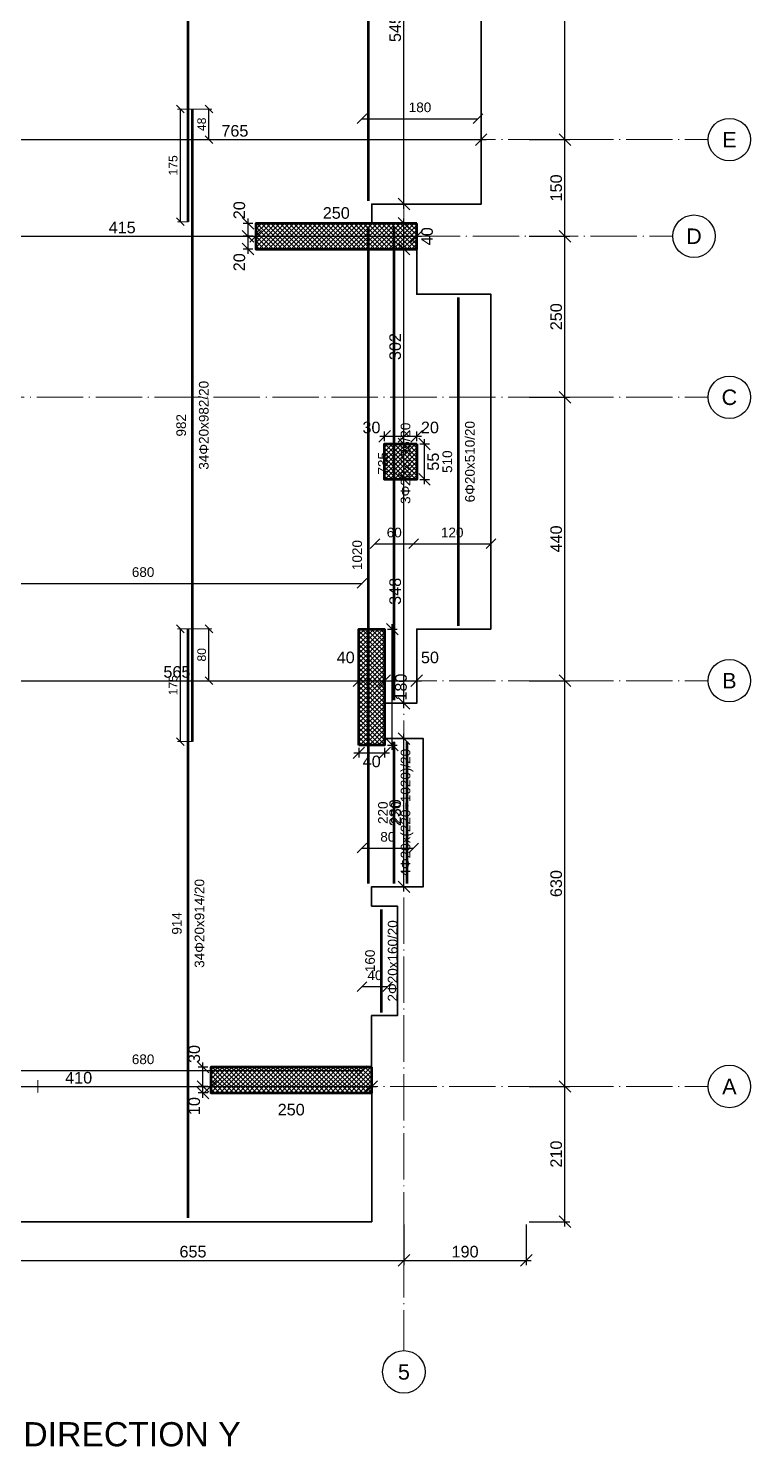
# Model space of a CAD drawing. Header units: millimetres. Extents: x -404 to 6018, y -5139 to 7890.
# Drawn here: x 4897 to 6018, y -5139 to -2937 of the extents above; entities that cross this region are included whole.
import ezdxf
from ezdxf.enums import TextEntityAlignment as Align

# ---------------------------------------------------------------- set-up
doc = ezdxf.new("R2010")
doc.units = ezdxf.units.MM
doc.linetypes.add('ZWCAD_ISO04W100', pattern=[30.5, 24, -3, 0.5, -3])
for name, color, linetype, lineweight in [('AXIS LINES', 255, 'ZWCAD_ISO04W100', 13), ('COLUMN', 140, 'Continuous', 53), ('SLAB', 3, 'Continuous', 35), ('WALL', 10, 'Continuous', 53)]:
    doc.layers.add(name, color=color, linetype=linetype, lineweight=lineweight)
for name, color, linetype in [('FLOOR', 3, 'Continuous'), ('FW_AXIS', 7, 'Continuous'), ('FW_COLUMN_HATCH', 8, 'Continuous'), ('FW_DIM', 7, 'Continuous'), ('FW_WALL_HATCH', 8, 'Continuous'), ('REB_NOTES', 7, 'Continuous'), ('REB_TOP_MESH_Y', 5, 'Continuous'), ('REB_TOP_MESH_Y_AXDIM', 5, 'Continuous'), ('REB_TOP_MESH_Y_LAP', 5, 'Continuous'), ('REB_TOP_MESH_Y_RANGE', 5, 'Continuous'), ('REB_TOP_MESH_Y_TEXT', 5, 'Continuous')]:
    doc.layers.add(name, color=color, linetype=linetype)
doc.styles.add('REBAR_TXT', font='arial.ttf')
doc.styles.get("Standard").update_dxf_attribs({"font": 'arial.ttf'})
doc.dimstyles.new('FW_DIM', dxfattribs={"dimtxt": 18, "dimasz": 9, "dimexe": 7.5, "dimexo": 4.5, "dimgap": 4.5, "dimtad": 1, "dimdec": 0, "dimtxsty": 'Standard', "dimtsz": 9, "dimcen": 2.5, "dimdle": 7.5, "dimclrd": 256, "dimclre": 256, "dimclrt": 7, "dimazin": 3, "dimtfac": 1, "dimtmove": 2, "dimatfit": 3})
doc.dimstyles.new('REBAR LAP', dxfattribs={"dimtxt": 13.5, "dimasz": 2.5, "dimexe": 4.5, "dimexo": 0, "dimgap": 4.5, "dimtad": 1, "dimdec": 0, "dimtxsty": 'Standard', "dimtsz": 6, "dimcen": 2.5, "dimclrd": 6, "dimclre": 6, "dimclrt": 7, "dimazin": 3, "dimtfac": 1, "dimtmove": 2, "dimatfit": 3, "dimlwd": 25, "dimlwe": 18})
doc.dimstyles.new('REBAR M-200', dxfattribs={"dimtxt": 15, "dimasz": 15, "dimexe": 25, "dimexo": 12.5, "dimgap": 10, "dimtad": 1, "dimdec": 0, "dimtxsty": 'Standard', "dimblk": 'NONE', "dimcen": 50, "dimse1": 1, "dimse2": 1, "dimclrd": 6, "dimclre": 6, "dimclrt": 7, "dimazin": 3, "dimtfac": 1, "dimtmove": 2, "dimatfit": 3, "dimldrblk": 'NONE', "dimlwd": 53})
doc.dimstyles.new('REBAR RANGE', dxfattribs={"dimtxt": 15, "dimasz": 2.5, "dimexe": 0, "dimexo": 0, "dimgap": 10, "dimtad": 1, "dimdec": 0, "dimtxsty": 'Standard', "dimtsz": 7.5, "dimcen": 2.5, "dimse1": 1, "dimse2": 1, "dimclrd": 6, "dimclre": 6, "dimclrt": 7, "dimazin": 3, "dimtfac": 1, "dimtmove": 2, "dimatfit": 3, "dimlwd": 25})

# ---------------------------------------------------------------- blocks, each defined once
blk = doc.blocks.new('*D1105')
at = {"color": 6, "lineweight": 53}
blk.add_line((5145, -4784.1), (5145, -3869.6), dxfattribs=at)
at = {"layer": 'Defpoints'}
for p in [(5145, -3869.6), (5145, -4784.1), (5145, -4784.1)]:
    blk.add_point(p, dxfattribs=at)
at = {"layer": 'REB_TOP_MESH_Y', "color": 7, "insert": (5127.5, -4326.9), "char_height": 15, "attachment_point": 5, "rotation": 90}
blk.add_mtext('914', dxfattribs=at)
blk = doc.blocks.new('_NONE')
blk = doc.blocks.new('*D1106')
at = {"color": 6, "lineweight": 53}
blk.add_line((5151.7, -4044.6), (5151.7, -3062.6), dxfattribs=at)
at = {"layer": 'Defpoints'}
for p in [(5151.7, -3062.6), (5151.7, -4044.6), (5151.7, -4044.6)]:
    blk.add_point(p, dxfattribs=at)
at = {"layer": 'REB_TOP_MESH_Y', "color": 7, "insert": (5134.2, -3553.6), "char_height": 15, "attachment_point": 5, "rotation": 90}
blk.add_mtext('982', dxfattribs=at)
blk = doc.blocks.new('*D1107')
at = {"color": 6, "lineweight": 53}
blk.add_line((5145, -3237.6), (5145, -2118.6), dxfattribs=at)
at = {"layer": 'Defpoints'}
for p in [(5145, -2118.6), (5145, -3237.6), (5145, -3237.6)]:
    blk.add_point(p, dxfattribs=at)
at = {"layer": 'REB_TOP_MESH_Y', "color": 7, "insert": (5127.5, -2678.1), "char_height": 15, "attachment_point": 5, "rotation": 90}
blk.add_mtext('1119', dxfattribs=at)
blk = doc.blocks.new('_Oblique')
at = {"color": 0, "linetype": 'ByBlock', "lineweight": -2}
blk.add_line((-0.5, -0.5), (0.5, 0.5), dxfattribs=at)
blk = doc.blocks.new('*D1109')
at = {"color": 6, "lineweight": 18}
for p, q in [((5145, -3869.6), (5128.5, -3869.6)), ((5151.7, -4044.6), (5128.5, -4044.6))]:
    blk.add_line(p, q, dxfattribs=at)
at = {"color": 6, "lineweight": 25}
blk.add_line((5133, -4044.6), (5133, -3869.6), dxfattribs=at)
at = {"layer": 'Defpoints'}
for p in [(5145, -3869.6), (5133, -4044.6), (5151.7, -4044.6)]:
    blk.add_point(p, dxfattribs=at)
at = {"layer": 'REB_TOP_MESH_Y_LAP', "color": 6, "xscale": 12, "yscale": 12, "rotation": 90}
for p in [(5133, -3869.6), (5133, -4044.6)]:
    blk.add_blockref('_OBLIQUE', p, dxfattribs=at)
at = {"layer": 'REB_TOP_MESH_Y_LAP', "color": 7, "insert": (5121.7, -3957.1), "char_height": 13.5, "attachment_point": 5, "rotation": 90}
blk.add_mtext('175', dxfattribs=at)
blk = doc.blocks.new('*D1110')
at = {"color": 6, "lineweight": 18}
for p, q in [((5145, -3869.6), (5181.7, -3869.6)), ((5145, -3950.1), (5181.7, -3950.1))]:
    blk.add_line(p, q, dxfattribs=at)
at = {"color": 6, "lineweight": 25}
blk.add_line((5177.2, -3950.1), (5177.2, -3869.6), dxfattribs=at)
at = {"layer": 'Defpoints'}
for p in [(5145, -3869.6), (5145, -3950.1), (5177.2, -3950.1)]:
    blk.add_point(p, dxfattribs=at)
at = {"layer": 'REB_TOP_MESH_Y_AXDIM', "color": 6, "xscale": 12, "yscale": 12, "rotation": 90}
for p in [(5177.2, -3869.6), (5177.2, -3950.1)]:
    blk.add_blockref('_OBLIQUE', p, dxfattribs=at)
at = {"layer": 'REB_TOP_MESH_Y_AXDIM', "color": 7, "insert": (5166, -3909.9), "char_height": 13.5, "attachment_point": 5, "rotation": 90}
blk.add_mtext('80', dxfattribs=at)
blk = doc.blocks.new('*D1111')
at = {"color": 6, "lineweight": 18}
for p, q in [((5151.7, -3062.6), (5128.5, -3062.6)), ((5145, -3237.6), (5128.5, -3237.6))]:
    blk.add_line(p, q, dxfattribs=at)
at = {"color": 6, "lineweight": 25}
blk.add_line((5133, -3237.6), (5133, -3062.6), dxfattribs=at)
at = {"layer": 'Defpoints'}
for p in [(5151.7, -3062.6), (5133, -3237.6), (5145, -3237.6)]:
    blk.add_point(p, dxfattribs=at)
at = {"layer": 'REB_TOP_MESH_Y_LAP', "color": 6, "xscale": 12, "yscale": 12, "rotation": 90}
for p in [(5133, -3062.6), (5133, -3237.6)]:
    blk.add_blockref('_OBLIQUE', p, dxfattribs=at)
at = {"layer": 'REB_TOP_MESH_Y_LAP', "color": 7, "insert": (5121.7, -3150.1), "char_height": 13.5, "attachment_point": 5, "rotation": 90}
blk.add_mtext('175', dxfattribs=at)
blk = doc.blocks.new('*D1112')
at = {"color": 6, "lineweight": 18}
for p, q in [((5151.7, -3062.6), (5181.7, -3062.6)), ((5151.7, -3110.1), (5181.7, -3110.1))]:
    blk.add_line(p, q, dxfattribs=at)
at = {"color": 6, "lineweight": 25}
blk.add_line((5177.2, -3110.1), (5177.2, -3062.6), dxfattribs=at)
at = {"layer": 'Defpoints'}
for p in [(5151.7, -3062.6), (5151.7, -3110.1), (5177.2, -3110.1)]:
    blk.add_point(p, dxfattribs=at)
at = {"layer": 'REB_TOP_MESH_Y_AXDIM', "color": 6, "xscale": 12, "yscale": 12, "rotation": 90}
for p in [(5177.2, -3062.6), (5177.2, -3110.1)]:
    blk.add_blockref('_OBLIQUE', p, dxfattribs=at)
at = {"layer": 'REB_TOP_MESH_Y_AXDIM', "color": 7, "insert": (5166, -3086.4), "char_height": 13.5, "attachment_point": 5, "rotation": 90}
blk.add_mtext('48', dxfattribs=at)
blk = doc.blocks.new('*D1139')
at = {"color": 6, "lineweight": 53}
blk.add_line((5425, -3205.1), (5425, -2118.6), dxfattribs=at)
at = {"layer": 'Defpoints'}
for p in [(5425, -2118.6), (5425, -3205.1), (5425, -3205.1)]:
    blk.add_point(p, dxfattribs=at)
at = {"layer": 'REB_TOP_MESH_Y', "color": 7, "insert": (5407.5, -2661.9), "char_height": 15, "attachment_point": 5, "rotation": 90}
blk.add_mtext('1086', dxfattribs=at)
blk = doc.blocks.new('*D1155')
at = {"color": 6, "lineweight": 25}
blk.add_line((4735, -4555.5), (5415, -4555.5), dxfattribs=at)
at = {"layer": 'Defpoints'}
for p in [(4735, -4555.5), (4735, -4555.5), (5415, -4555.5)]:
    blk.add_point(p, dxfattribs=at)
at = {"layer": 'REB_TOP_MESH_Y_RANGE', "color": 6, "xscale": 15, "yscale": 15}
for p in [(4735, -4555.5), (5415, -4555.5)]:
    blk.add_blockref('_OBLIQUE', p, dxfattribs=at)
at = {"layer": 'REB_TOP_MESH_Y_RANGE', "color": 7, "insert": (5075, -4538), "char_height": 15, "attachment_point": 5}
blk.add_mtext('680', dxfattribs=at)
blk = doc.blocks.new('*D1156')
at = {"color": 6, "lineweight": 25}
blk.add_line((4735, -3799.1), (5415, -3799.1), dxfattribs=at)
at = {"layer": 'Defpoints'}
for p in [(4735, -3799.1), (4735, -3799.1), (5415, -3799.1)]:
    blk.add_point(p, dxfattribs=at)
at = {"layer": 'REB_TOP_MESH_Y_RANGE', "color": 6, "xscale": 15, "yscale": 15}
for p in [(4735, -3799.1), (5415, -3799.1)]:
    blk.add_blockref('_OBLIQUE', p, dxfattribs=at)
at = {"layer": 'REB_TOP_MESH_Y_RANGE', "color": 7, "insert": (5075, -3781.6), "char_height": 15, "attachment_point": 5}
blk.add_mtext('680', dxfattribs=at)
blk = doc.blocks.new('*D1166')
at = {"color": 6, "lineweight": 25}
blk.add_line((5415, -3077.6), (5595, -3077.6), dxfattribs=at)
at = {"layer": 'Defpoints'}
for p in [(5415, -3077.6), (5415, -3077.6), (5595, -3077.6)]:
    blk.add_point(p, dxfattribs=at)
at = {"layer": 'REB_TOP_MESH_Y_RANGE', "color": 6, "xscale": 15, "yscale": 15}
for p in [(5415, -3077.6), (5595, -3077.6)]:
    blk.add_blockref('_OBLIQUE', p, dxfattribs=at)
at = {"layer": 'REB_TOP_MESH_Y_RANGE', "color": 7, "insert": (5505, -3060.1), "char_height": 15, "attachment_point": 5}
blk.add_mtext('180', dxfattribs=at)
blk = doc.blocks.new('*D1169')
at = {"color": 6, "lineweight": 25}
blk.add_line((5495, -3737.6), (5615, -3737.6), dxfattribs=at)
at = {"layer": 'Defpoints'}
for p in [(5495, -3737.6), (5495, -3737.6), (5615, -3737.6)]:
    blk.add_point(p, dxfattribs=at)
at = {"layer": 'REB_TOP_MESH_Y_RANGE', "color": 6, "xscale": 15, "yscale": 15}
for p in [(5495, -3737.6), (5615, -3737.6)]:
    blk.add_blockref('_OBLIQUE', p, dxfattribs=at)
at = {"layer": 'REB_TOP_MESH_Y_RANGE', "color": 7, "insert": (5555, -3720.1), "char_height": 15, "attachment_point": 5}
blk.add_mtext('120', dxfattribs=at)
blk = doc.blocks.new('*D1170')
at = {"color": 6, "lineweight": 53}
blk.add_line((5565, -3865.1), (5565, -3355.1), dxfattribs=at)
at = {"layer": 'Defpoints'}
for p in [(5565, -3355.1), (5565, -3865.1), (5565, -3865.1)]:
    blk.add_point(p, dxfattribs=at)
at = {"layer": 'REB_TOP_MESH_Y', "color": 7, "insert": (5547.5, -3610.1), "char_height": 15, "attachment_point": 5, "rotation": 90}
blk.add_mtext('510', dxfattribs=at)
blk = doc.blocks.new('*D1177')
at = {"color": 6, "lineweight": 25}
blk.add_line((5415, -4210.1), (5495, -4210.1), dxfattribs=at)
at = {"layer": 'Defpoints'}
for p in [(5415, -4210.1), (5415, -4210.1), (5495, -4210.1)]:
    blk.add_point(p, dxfattribs=at)
at = {"layer": 'REB_TOP_MESH_Y_RANGE', "color": 6, "xscale": 15, "yscale": 15}
for p in [(5415, -4210.1), (5495, -4210.1)]:
    blk.add_blockref('_OBLIQUE', p, dxfattribs=at)
at = {"layer": 'REB_TOP_MESH_Y_RANGE', "color": 7, "insert": (5455, -4192.6), "char_height": 15, "attachment_point": 5}
blk.add_mtext('80', dxfattribs=at)
blk = doc.blocks.new('*D1178')
at = {"color": 6, "lineweight": 53}
blk.add_line((5465, -4265.1), (5465, -4045.1), dxfattribs=at)
at = {"layer": 'Defpoints'}
for p in [(5465, -4045.1), (5465, -4265.1), (5465, -4265.1)]:
    blk.add_point(p, dxfattribs=at)
at = {"layer": 'REB_TOP_MESH_Y', "color": 7, "insert": (5447.5, -4155.1), "char_height": 15, "attachment_point": 5, "rotation": 90}
blk.add_mtext('220', dxfattribs=at)
blk = doc.blocks.new('*D1179')
at = {"color": 6, "lineweight": 53}
blk.add_line((5425, -4265.1), (5425, -3245.1), dxfattribs=at)
at = {"layer": 'Defpoints'}
for p in [(5425, -3245.1), (5425, -4265.1), (5425, -4265.1)]:
    blk.add_point(p, dxfattribs=at)
at = {"layer": 'REB_TOP_MESH_Y', "color": 7, "insert": (5407.5, -3755.1), "char_height": 15, "attachment_point": 5, "rotation": 90}
blk.add_mtext('1020', dxfattribs=at)
blk = doc.blocks.new('*D1180')
at = {"color": 6, "lineweight": 53}
blk.add_line((5485, -4265.1), (5485, -4045.1), dxfattribs=at)
at = {"layer": 'Defpoints'}
for p in [(5485, -4045.1), (5485, -4265.1), (5485, -4265.1)]:
    blk.add_point(p, dxfattribs=at)
at = {"layer": 'REB_TOP_MESH_Y', "color": 7, "insert": (5467.5, -4155.1), "char_height": 15, "attachment_point": 5, "rotation": 90}
blk.add_mtext('220', dxfattribs=at)
blk = doc.blocks.new('*D1182')
at = {"color": 6, "lineweight": 25}
blk.add_line((5435, -3737.6), (5495, -3737.6), dxfattribs=at)
at = {"layer": 'Defpoints'}
for p in [(5435, -3737.6), (5435, -3737.6), (5495, -3737.6)]:
    blk.add_point(p, dxfattribs=at)
at = {"layer": 'REB_TOP_MESH_Y_RANGE', "color": 6, "xscale": 15, "yscale": 15}
for p in [(5435, -3737.6), (5495, -3737.6)]:
    blk.add_blockref('_OBLIQUE', p, dxfattribs=at)
at = {"layer": 'REB_TOP_MESH_Y_RANGE', "color": 7, "insert": (5465, -3720.1), "char_height": 15, "attachment_point": 5}
blk.add_mtext('60', dxfattribs=at)
blk = doc.blocks.new('*D1183')
at = {"color": 6, "lineweight": 53}
blk.add_line((5465, -3980.1), (5465, -3245.1), dxfattribs=at)
at = {"layer": 'Defpoints'}
for p in [(5465, -3245.1), (5465, -3980.1), (5465, -3980.1)]:
    blk.add_point(p, dxfattribs=at)
at = {"layer": 'REB_TOP_MESH_Y', "color": 7, "insert": (5447.5, -3612.6), "char_height": 15, "attachment_point": 5, "rotation": 90}
blk.add_mtext('735', dxfattribs=at)
blk = doc.blocks.new('*D1185')
at = {"color": 6, "lineweight": 25}
blk.add_line((5415, -4425.1), (5455, -4425.1), dxfattribs=at)
at = {"layer": 'Defpoints'}
for p in [(5415, -4425.1), (5415, -4425.1), (5455, -4425.1)]:
    blk.add_point(p, dxfattribs=at)
at = {"layer": 'REB_TOP_MESH_Y_RANGE', "color": 6, "xscale": 15, "yscale": 15}
for p in [(5415, -4425.1), (5455, -4425.1)]:
    blk.add_blockref('_OBLIQUE', p, dxfattribs=at)
at = {"layer": 'REB_TOP_MESH_Y_RANGE', "color": 7, "insert": (5435, -4407.6), "char_height": 15, "attachment_point": 5}
blk.add_mtext('40', dxfattribs=at)
blk = doc.blocks.new('*D1186')
at = {"color": 6, "lineweight": 53}
blk.add_line((5445, -4465.1), (5445, -4305.1), dxfattribs=at)
at = {"layer": 'Defpoints'}
for p in [(5445, -4305.1), (5445, -4465.1), (5445, -4465.1)]:
    blk.add_point(p, dxfattribs=at)
at = {"layer": 'REB_TOP_MESH_Y', "color": 7, "insert": (5427.5, -4385.1), "char_height": 15, "attachment_point": 5, "rotation": 90}
blk.add_mtext('160', dxfattribs=at)
blk = doc.blocks.new('*D1205')
for p, q in [((5168, -4597.6), (5168, -4572.6)), ((5175.5, -4580.1), (5160.5, -4580.1)), ((5175.5, -4590.1), (5160.5, -4590.1))]:
    blk.add_line(p, q)
at = {"layer": 'Defpoints'}
for p in [(5168, -4590.1), (5180, -4580.1), (5180, -4590.1)]:
    blk.add_point(p, dxfattribs=at)
at = {"layer": 'FW_DIM', "xscale": 18, "yscale": 18, "rotation": 90}
for p in [(5168, -4580.1), (5168, -4590.1)]:
    blk.add_blockref('_OBLIQUE', p, dxfattribs=at)
at = {"layer": 'FW_DIM', "color": 7, "insert": (5154.5, -4610.5), "char_height": 18, "attachment_point": 5, "rotation": 90}
blk.add_mtext('10', dxfattribs=at)
blk = doc.blocks.new('*D1206')
for p, q in [((5175.5, -4550.1), (5160.5, -4550.1)), ((5168, -4587.6), (5168, -4542.6)), ((5175.5, -4580.1), (5160.5, -4580.1))]:
    blk.add_line(p, q)
at = {"layer": 'Defpoints'}
for p in [(5180, -4550.1), (5168, -4580.1), (5180, -4580.1)]:
    blk.add_point(p, dxfattribs=at)
at = {"layer": 'FW_DIM', "xscale": 18, "yscale": 18, "rotation": 90}
for p in [(5168, -4550.1), (5168, -4580.1)]:
    blk.add_blockref('_OBLIQUE', p, dxfattribs=at)
at = {"layer": 'FW_DIM', "color": 7, "insert": (5154.5, -4529.7), "char_height": 18, "attachment_point": 5, "rotation": 90}
blk.add_mtext('30', dxfattribs=at)
blk = doc.blocks.new('*D1209')
for p, q in [((5402.5, -4062.1), (5457.5, -4062.1)), ((5410, -4054.6), (5410, -4069.6)), ((5450, -4054.6), (5450, -4069.6))]:
    blk.add_line(p, q)
at = {"layer": 'Defpoints'}
for p in [(5410, -4050.1), (5450, -4050.1), (5410, -4062.1)]:
    blk.add_point(p, dxfattribs=at)
at = {"layer": 'FW_DIM', "xscale": 18, "yscale": 18}
for p in [(5410, -4062.1), (5450, -4062.1)]:
    blk.add_blockref('_OBLIQUE', p, dxfattribs=at)
at = {"layer": 'FW_DIM', "color": 7, "insert": (5430, -4075.6), "char_height": 18, "attachment_point": 5}
blk.add_mtext('40', dxfattribs=at)
blk = doc.blocks.new('*D1210')
for p, q in [((5454.5, -3870.1), (5469.5, -3870.1)), ((5462, -4057.6), (5462, -3862.6)), ((5454.5, -4050.1), (5469.5, -4050.1))]:
    blk.add_line(p, q)
at = {"layer": 'Defpoints'}
for p in [(5450, -3870.1), (5450, -4050.1), (5462, -4050.1)]:
    blk.add_point(p, dxfattribs=at)
at = {"layer": 'FW_DIM', "xscale": 18, "yscale": 18, "rotation": 90}
for p in [(5462, -3870.1), (5462, -4050.1)]:
    blk.add_blockref('_OBLIQUE', p, dxfattribs=at)
at = {"layer": 'FW_DIM', "color": 7, "insert": (5475.5, -3960.1), "char_height": 18, "attachment_point": 5, "rotation": 90}
blk.add_mtext('180', dxfattribs=at)
blk = doc.blocks.new('*D1211')
for p, q in [((5238, -3287.6), (5238, -3252.6)), ((5245.5, -3260.1), (5230.5, -3260.1)), ((5245.5, -3280.1), (5230.5, -3280.1))]:
    blk.add_line(p, q)
at = {"layer": 'Defpoints'}
for p in [(5238, -3280.1), (5250, -3260.1), (5250, -3280.1)]:
    blk.add_point(p, dxfattribs=at)
at = {"layer": 'FW_DIM', "xscale": 18, "yscale": 18, "rotation": 90}
for p in [(5238, -3260.1), (5238, -3280.1)]:
    blk.add_blockref('_OBLIQUE', p, dxfattribs=at)
at = {"layer": 'FW_DIM', "color": 7, "insert": (5224.5, -3300.5), "char_height": 18, "attachment_point": 5, "rotation": 90}
blk.add_mtext('20', dxfattribs=at)
blk = doc.blocks.new('*D1212')
for p, q in [((5238, -3267.6), (5238, -3232.6)), ((5245.5, -3240.1), (5230.5, -3240.1)), ((5245.5, -3260.1), (5230.5, -3260.1))]:
    blk.add_line(p, q)
at = {"layer": 'Defpoints'}
for p in [(5250, -3240.1), (5238, -3260.1), (5250, -3260.1)]:
    blk.add_point(p, dxfattribs=at)
at = {"layer": 'FW_DIM', "xscale": 18, "yscale": 18, "rotation": 90}
for p in [(5238, -3240.1), (5238, -3260.1)]:
    blk.add_blockref('_OBLIQUE', p, dxfattribs=at)
at = {"layer": 'FW_DIM', "color": 7, "insert": (5224.5, -3219.7), "char_height": 18, "attachment_point": 5, "rotation": 90}
blk.add_mtext('20', dxfattribs=at)
blk = doc.blocks.new('*D1247')
for p, q in [((5450, -3578.1), (5450, -3563.1)), ((5480, -3578.1), (5480, -3563.1)), ((5442.5, -3570.6), (5487.5, -3570.6))]:
    blk.add_line(p, q)
at = {"layer": 'Defpoints'}
for p in [(5450, -3570.6), (5450, -3582.6), (5480, -3582.6)]:
    blk.add_point(p, dxfattribs=at)
at = {"layer": 'FW_DIM', "xscale": 18, "yscale": 18}
for p in [(5450, -3570.6), (5480, -3570.6)]:
    blk.add_blockref('_OBLIQUE', p, dxfattribs=at)
at = {"layer": 'FW_DIM', "color": 7, "insert": (5429.6, -3557.1), "char_height": 18, "attachment_point": 5}
blk.add_mtext('30', dxfattribs=at)
blk = doc.blocks.new('*D1248')
for p, q in [((5480, -3578.1), (5480, -3563.1)), ((5500, -3578.1), (5500, -3563.1)), ((5472.5, -3570.6), (5507.5, -3570.6))]:
    blk.add_line(p, q)
at = {"layer": 'Defpoints'}
for p in [(5480, -3570.6), (5480, -3582.6), (5500, -3582.6)]:
    blk.add_point(p, dxfattribs=at)
at = {"layer": 'FW_DIM', "xscale": 18, "yscale": 18}
for p in [(5480, -3570.6), (5500, -3570.6)]:
    blk.add_blockref('_OBLIQUE', p, dxfattribs=at)
at = {"layer": 'FW_DIM', "color": 7, "insert": (5520.4, -3557.1), "char_height": 18, "attachment_point": 5}
blk.add_mtext('20', dxfattribs=at)
blk = doc.blocks.new('*D1249')
for p, q in [((5504.5, -3582.6), (5519.5, -3582.6)), ((5512, -3645.1), (5512, -3575.1)), ((5504.5, -3637.6), (5519.5, -3637.6))]:
    blk.add_line(p, q)
at = {"layer": 'Defpoints'}
for p in [(5500, -3582.6), (5500, -3637.6), (5512, -3637.6)]:
    blk.add_point(p, dxfattribs=at)
at = {"layer": 'FW_DIM', "xscale": 18, "yscale": 18, "rotation": 90}
for p in [(5512, -3582.6), (5512, -3637.6)]:
    blk.add_blockref('_OBLIQUE', p, dxfattribs=at)
at = {"layer": 'FW_DIM', "color": 7, "insert": (5525.5, -3610.1), "char_height": 18, "attachment_point": 5, "rotation": 90}
blk.add_mtext('55', dxfattribs=at)
blk = doc.blocks.new('*D1346')
for p, q in [((5475.5, -3582.6), (5472.5, -3582.6)), ((5480, -3645.1), (5480, -3575.1)), ((5475.5, -3637.6), (5472.5, -3637.6))]:
    blk.add_line(p, q)
at = {"layer": 'Defpoints'}
for p in [(5480, -3582.6), (5480, -3637.6), (5480, -3637.6)]:
    blk.add_point(p, dxfattribs=at)
at = {"layer": 'FW_DIM', "xscale": 18, "yscale": 18, "rotation": 90}
for p in [(5480, -3582.6), (5480, -3637.6)]:
    blk.add_blockref('_OBLIQUE', p, dxfattribs=at)

msp = doc.modelspace()

# ---------------------------------------------------------------- hatches: boundary and pattern name
at = {"layer": 'FW_COLUMN_HATCH'}
h = msp.add_hatch(dxfattribs=at)
h.set_pattern_fill('ANSI37', scale=1.6)
h.paths.add_polyline_path([(5500, -3582.6), (5500, -3637.6), (5450, -3637.6), (5450, -3582.6), (5500, -3582.6)])
at = {"layer": 'FW_WALL_HATCH'}
h = msp.add_hatch(dxfattribs=at)
h.set_pattern_fill('ANSI37', scale=1.6)
h.paths.add_polyline_path([(5500, -3240.1), (5500, -3280.1), (5250, -3280.1), (5250, -3240.1), (5500, -3240.1)])
h = msp.add_hatch(dxfattribs=at)
h.set_pattern_fill('ANSI37', scale=1.6)
h.paths.add_polyline_path([(5410, -4050.1), (5410, -3870.1), (5450, -3870.1), (5450, -4050.1), (5410, -4050.1)])
h = msp.add_hatch(dxfattribs=at)
h.set_pattern_fill('ANSI37', scale=1.6)
h.paths.add_polyline_path([(5180, -4550.1), (5430, -4550.1), (5430, -4550.1), (5430, -4590.1), (5180, -4590.1), (5180, -4550.1)])

# ---------------------------------------------------------------- linework, layer by layer
at = {"layer": 'AXIS LINES', "color": 0, "ltscale": 3}
for points in [[(5480, -1450.1), (5480, -4990.2)], [(3537.4, -3110.1), (5952.4, -3110.1)], [(3482.4, -3260.1), (5897.4, -3260.1)], [(3537.4, -3510.1), (5952.4, -3510.1)], [(3537.4, -3950.1), (5952.4, -3950.1)], [(3537.4, -4580.1), (5952.4, -4580.1)]]:
    msp.add_lwpolyline(points, dxfattribs=at)
at = {"layer": 'AXIS LINES', "ltscale": 0.08}
msp.add_lwpolyline([(4911.4, -4570.1), (4911.4, -4590.1)], dxfattribs=at)
at = {"layer": 'COLUMN', "ltscale": 0.08}
for points in [[(5500, -3582.6), (5500, -3637.6), (5450, -3637.6), (5450, -3582.6), (5500, -3582.6)], [(5410, -3985.1), (5410, -3935.1)]]:
    msp.add_lwpolyline(points, dxfattribs=at)
at = {"layer": 'FLOOR'}
msp.add_line((5025, -4790), (5135, -4790), dxfattribs=at)
at = {"layer": 'FW_AXIS'}
for centre in [(5985.4, -3110.1), (5930.4, -3260.1), (5985.4, -3510.1), (5985.4, -3950.1), (5985.4, -4580.1), (5480, -5023.2)]:
    msp.add_circle(centre, 33, dxfattribs=at)
at = {"layer": 'SLAB', "ltscale": 0.08}
msp.add_lwpolyline([(4730, -4790), (5430, -4790), (5430, -4638.3), (5429.9, -4470.1), (5469.9, -4470.1), (5469.9, -4300), (5429.9, -4300), (5429.9, -4270.1), (5510, -4270.1), (5510, -4040.1), (5450, -4040.1), (5450, -3985.1), (5500, -3985.1), (5500, -3870.1), (5615, -3870.1), (5615, -3350.1), (5500, -3350.1), (5500, -3240.1), (5430, -3240.1), (5430, -3210.2), (5600, -3210.2), (5599.9, -2690.1)], dxfattribs=at)
at = {"layer": 'WALL', "ltscale": 0.08}
for points in [[(5500, -3240.1), (5250, -3240.1), (5250, -3280.1), (5500, -3280.1), (5500, -3240.1)], [(5430, -4550.1), (5180, -4550.1), (5180, -4590.1), (5430, -4590.1), (5430, -4550.1)]]:
    msp.add_lwpolyline(points, dxfattribs=at)
msp.add_lwpolyline([(5410, -4050.1), (5410, -3870.1), (5450, -3870.1), (5450, -4050.1)], close=True, dxfattribs=at)

# ---------------------------------------------------------------- texts
at = {"layer": 'FW_AXIS', "color": 7, "style": 'REBAR_TXT'}
for s, p in [('E', (5985.4, -3110.1)), ('D', (5930.4, -3260.1)), ('C', (5985.4, -3510.1)), ('B', (5985.4, -3950.1)), ('A', (5985.4, -4580.1)), ('5', (5480, -5023.2))]:
    msp.add_text(s, height=24, dxfattribs=at).set_placement(p, align=Align.MIDDLE_CENTER)
at = {"layer": 'REB_NOTES', "color": 7, "style": 'REBAR_TXT'}
msp.add_text('TOP REINFORCEMENT - DIRECTION Y', height=37.5, dxfattribs=at).set_placement((4745, -5101.2), align=Align.TOP_CENTER)
at = {"layer": 'REB_TOP_MESH_Y_TEXT', "color": 7, "style": 'REBAR_TXT'}
for s, p in [('34Φ20x982/20', (5161.7, -3553.6)), ('3Φ20x735/20', (5475, -3612.6)), ('6Φ20x510/20', (5575, -3610.1)), ('4Φ20x(220÷1020)/20', (5475, -4155.1)), ('34Φ20x914/20', (5155, -4326.9)), ('2Φ20x160/20', (5455, -4385.1))]:
    msp.add_text(s, height=15, rotation=90, dxfattribs=at).set_placement(p, align=Align.TOP_CENTER)

# ---------------------------------------------------------------- dimensions: what is measured, and where the dimension line sits
at = {"layer": 'FW_DIM'}
for base, p1, p2 in [((5730, -3110.1), (5670, -3110.1), (5670, -2630.1)), ((5730, -3260.1), (5670, -3260.1), (5670, -3110.1)), ((5730, -3510.1), (5670, -3510.1), (5670, -3260.1)), ((5730, -3950.1), (5670, -3950.1), (5670, -3510.1)), ((5730, -4580.1), (5670, -4580.1), (5670, -3950.1)), ((5730, -4790.1), (5670, -4790.1), (5670, -4580.1))]:
    msp.add_linear_dim(base=base, p1=p1, p2=p2, angle=90, dimstyle='FW_DIM', dxfattribs=at).render()
for base, p1, p2, location, text in [((5480, -3210.2), (5480, -3210.2), (5480, -2665.1), (5466.5, -2937.7), '545'), ((5480, -3280.1), (5480, -3280.1), (5480, -3240.1), (5516, -3260.1), '40'), ((5480, -3582.6), (5480, -3582.6), (5480, -3280.1), (5466.5, -3431.4), '302'), ((5480, -3985.1), (5480, -3985.1), (5480, -3637.6), (5466.5, -3811.4), '348'), ((5480, -4270.1), (5480, -4270.1), (5480, -4040.1), (5466.5, -4155.1), '230')]:
    msp.add_linear_dim(base=base, p1=p1, p2=p2, angle=90, location=location, text=text, dimstyle='FW_DIM', override={"dimtmove": 2}, dxfattribs=at).render()
for base, p1, p2, location, text in [((4835, -3110.1), (4835, -3110.1), (5600, -3110.1), (5217.5, -3096.6), '765'), ((5250, -3260.1), (5250, -3260.1), (5500, -3260.1), (5375, -3224.1), '250'), ((4835, -3260.1), (4835, -3260.1), (5250, -3260.1), (5042.5, -3246.6), '415'), ((5410, -3950.1), (5410, -3950.1), (5450, -3950.1), (5389.6, -3914.1), '40'), ((5450, -3950.1), (5450, -3950.1), (5500, -3950.1), (5520.4, -3914.1), '50'), ((4845, -3950.1), (4845, -3950.1), (5410, -3950.1), (5127.5, -3936.6), '565'), ((4770, -4580.1), (4770, -4580.1), (5180, -4580.1), (4975, -4566.6), '410'), ((5180, -4580.1), (5180, -4580.1), (5430, -4580.1), (5305, -4616.1), '250')]:
    msp.add_linear_dim(base=base, p1=p1, p2=p2, location=location, text=text, dimstyle='FW_DIM', override={"dimtmove": 2}, dxfattribs=at).render()
for base, p1, p2, text, picture, middle in [((5238, -3260.1), (5250, -3260.1), (5250, -3240.1), '20', '*D1212', (5224.5, -3219.7)), ((5238, -3280.1), (5250, -3280.1), (5250, -3260.1), '20', '*D1211', (5224.5, -3300.5)), ((5480, -3637.6), (5480, -3637.6), (5480, -3582.6), ' ', '*D1346', (5480, -3610.1)), ((5512, -3637.6), (5500, -3637.6), (5500, -3582.6), '55', '*D1249', (5525.5, -3610.1)), ((5462, -4050.1), (5450, -4050.1), (5450, -3870.1), '180', '*D1210', (5475.5, -3960.1)), ((5168, -4580.1), (5180, -4580.1), (5180, -4550.1), '30', '*D1206', (5154.5, -4529.7)), ((5168, -4590.1), (5180, -4590.1), (5180, -4580.1), '10', '*D1205', (5154.5, -4610.5))]:
    dim = msp.add_linear_dim(base=base, p1=p1, p2=p2, angle=90, text=text, dimstyle='FW_DIM', override={"dimtmove": 2}, dxfattribs=at)
    dim.commit()
    dim.dimension.update_dxf_attribs({"geometry": picture, "text_midpoint": middle, "dimtype": 160})
for base, p1, p2, text, picture, middle in [((5450, -3570.6), (5450, -3582.6), (5480, -3582.6), '30', '*D1247', (5429.6, -3557.1)), ((5480, -3570.6), (5480, -3582.6), (5500, -3582.6), '20', '*D1248', (5520.4, -3557.1)), ((5410, -4062.1), (5410, -4050.1), (5450, -4050.1), '40', '*D1209', (5430, -4075.6))]:
    dim = msp.add_linear_dim(base=base, p1=p1, p2=p2, text=text, dimstyle='FW_DIM', override={"dimtmove": 2}, dxfattribs=at)
    dim.commit()
    dim.dimension.update_dxf_attribs({"geometry": picture, "text_midpoint": middle, "dimtype": 160})
for base, p1, p2 in [((4825, -4850.1), (4825, -4790.1), (5480, -4790.1)), ((5480, -4850.1), (5480, -4790.1), (5670, -4790.1))]:
    msp.add_linear_dim(base=base, p1=p1, p2=p2, dimstyle='FW_DIM', dxfattribs=at).render()
at = {"layer": 'REB_TOP_MESH_Y'}
for base, p1, p2, picture, middle in [((5145, -3237.6), (5145, -3237.6), (5145, -2118.6), '*D1107', (5127.5, -2678.1)), ((5424.986936, -3205.1117278), (5424.986936, -3205.1117278), (5424.986936, -2118.6117278), '*D1139', (5407.486936, -2661.8617278)), ((5151.7, -4044.6), (5151.7, -4044.6), (5151.7, -3062.6), '*D1106', (5134.2, -3553.6)), ((5425, -4265.1), (5425, -4265.1), (5425, -3245.1), '*D1179', (5407.5, -3755.1)), ((5465, -3980.1), (5465, -3980.1), (5465, -3245.1), '*D1183', (5447.5, -3612.6)), ((5565, -3865.1), (5565, -3865.1), (5565, -3355.1), '*D1170', (5547.5, -3610.1)), ((5144.986936, -4784.1117278), (5144.986936, -4784.1117278), (5144.986936, -3869.6117278), '*D1105', (5127.486936, -4326.8617278)), ((5465, -4265.1), (5465, -4265.1), (5465, -4045.1), '*D1178', (5447.5, -4155.1)), ((5485, -4265.1), (5485, -4265.1), (5485, -4045.1), '*D1180', (5467.5, -4155.1)), ((5445, -4465.1), (5445, -4465.1), (5445, -4305.1), '*D1186', (5427.5, -4385.1))]:
    dim = msp.add_linear_dim(base=base, p1=p1, p2=p2, angle=90, dimstyle='REBAR M-200', dxfattribs=at)
    dim.commit()
    dim.dimension.update_dxf_attribs({"geometry": picture, "text_midpoint": middle})
at = {"layer": 'REB_TOP_MESH_Y_AXDIM'}
for base, p1, p2, picture, middle in [((5177.236936, -3110.1117278), (5151.736936, -3110.1117278), (5151.736936, -3062.6117278), '*D1112', (5165.986936, -3086.3617278)), ((5177.236936, -3950.1117278), (5144.986936, -3950.1117278), (5144.986936, -3869.6117278), '*D1110', (5165.986936, -3909.8617278))]:
    dim = msp.add_linear_dim(base=base, p1=p1, p2=p2, angle=90, dimstyle='REBAR LAP', dxfattribs=at)
    dim.commit()
    dim.dimension.update_dxf_attribs({"geometry": picture, "text_midpoint": middle})
at = {"layer": 'REB_TOP_MESH_Y_LAP'}
for base, p1, p2, picture, middle in [((5133, -3237.6), (5145, -3237.6), (5151.7, -3062.6), '*D1111', (5121.7, -3150.1)), ((5133, -4044.6), (5151.7, -4044.6), (5145, -3869.6), '*D1109', (5121.7, -3957.1))]:
    dim = msp.add_linear_dim(base=base, p1=p1, p2=p2, angle=90, dimstyle='REBAR LAP', dxfattribs=at)
    dim.commit()
    dim.dimension.update_dxf_attribs({"geometry": picture, "text_midpoint": middle})
at = {"layer": 'REB_TOP_MESH_Y_RANGE'}
for base, p1, p2, picture, middle in [((5415, -3077.6), (5415, -3077.6), (5595, -3077.6), '*D1166', (5505, -3060.1)), ((5435, -3737.6), (5435, -3737.6), (5495, -3737.6), '*D1182', (5465, -3720.1)), ((5495, -3737.6), (5495, -3737.6), (5615, -3737.6), '*D1169', (5555, -3720.1)), ((4735, -3799.1), (4735, -3799.1), (5415, -3799.1), '*D1156', (5075, -3781.6)), ((5415, -4210.1), (5415, -4210.1), (5495, -4210.1), '*D1177', (5455, -4192.6)), ((5415, -4425.1), (5415, -4425.1), (5455, -4425.1), '*D1185', (5435, -4407.6)), ((4735, -4555.5), (4735, -4555.5), (5415, -4555.5), '*D1155', (5075, -4538))]:
    dim = msp.add_linear_dim(base=base, p1=p1, p2=p2, dimstyle='REBAR RANGE', dxfattribs=at)
    dim.commit()
    dim.dimension.update_dxf_attribs({"geometry": picture, "text_midpoint": middle})

doc.saveas('drawing.dxf')
